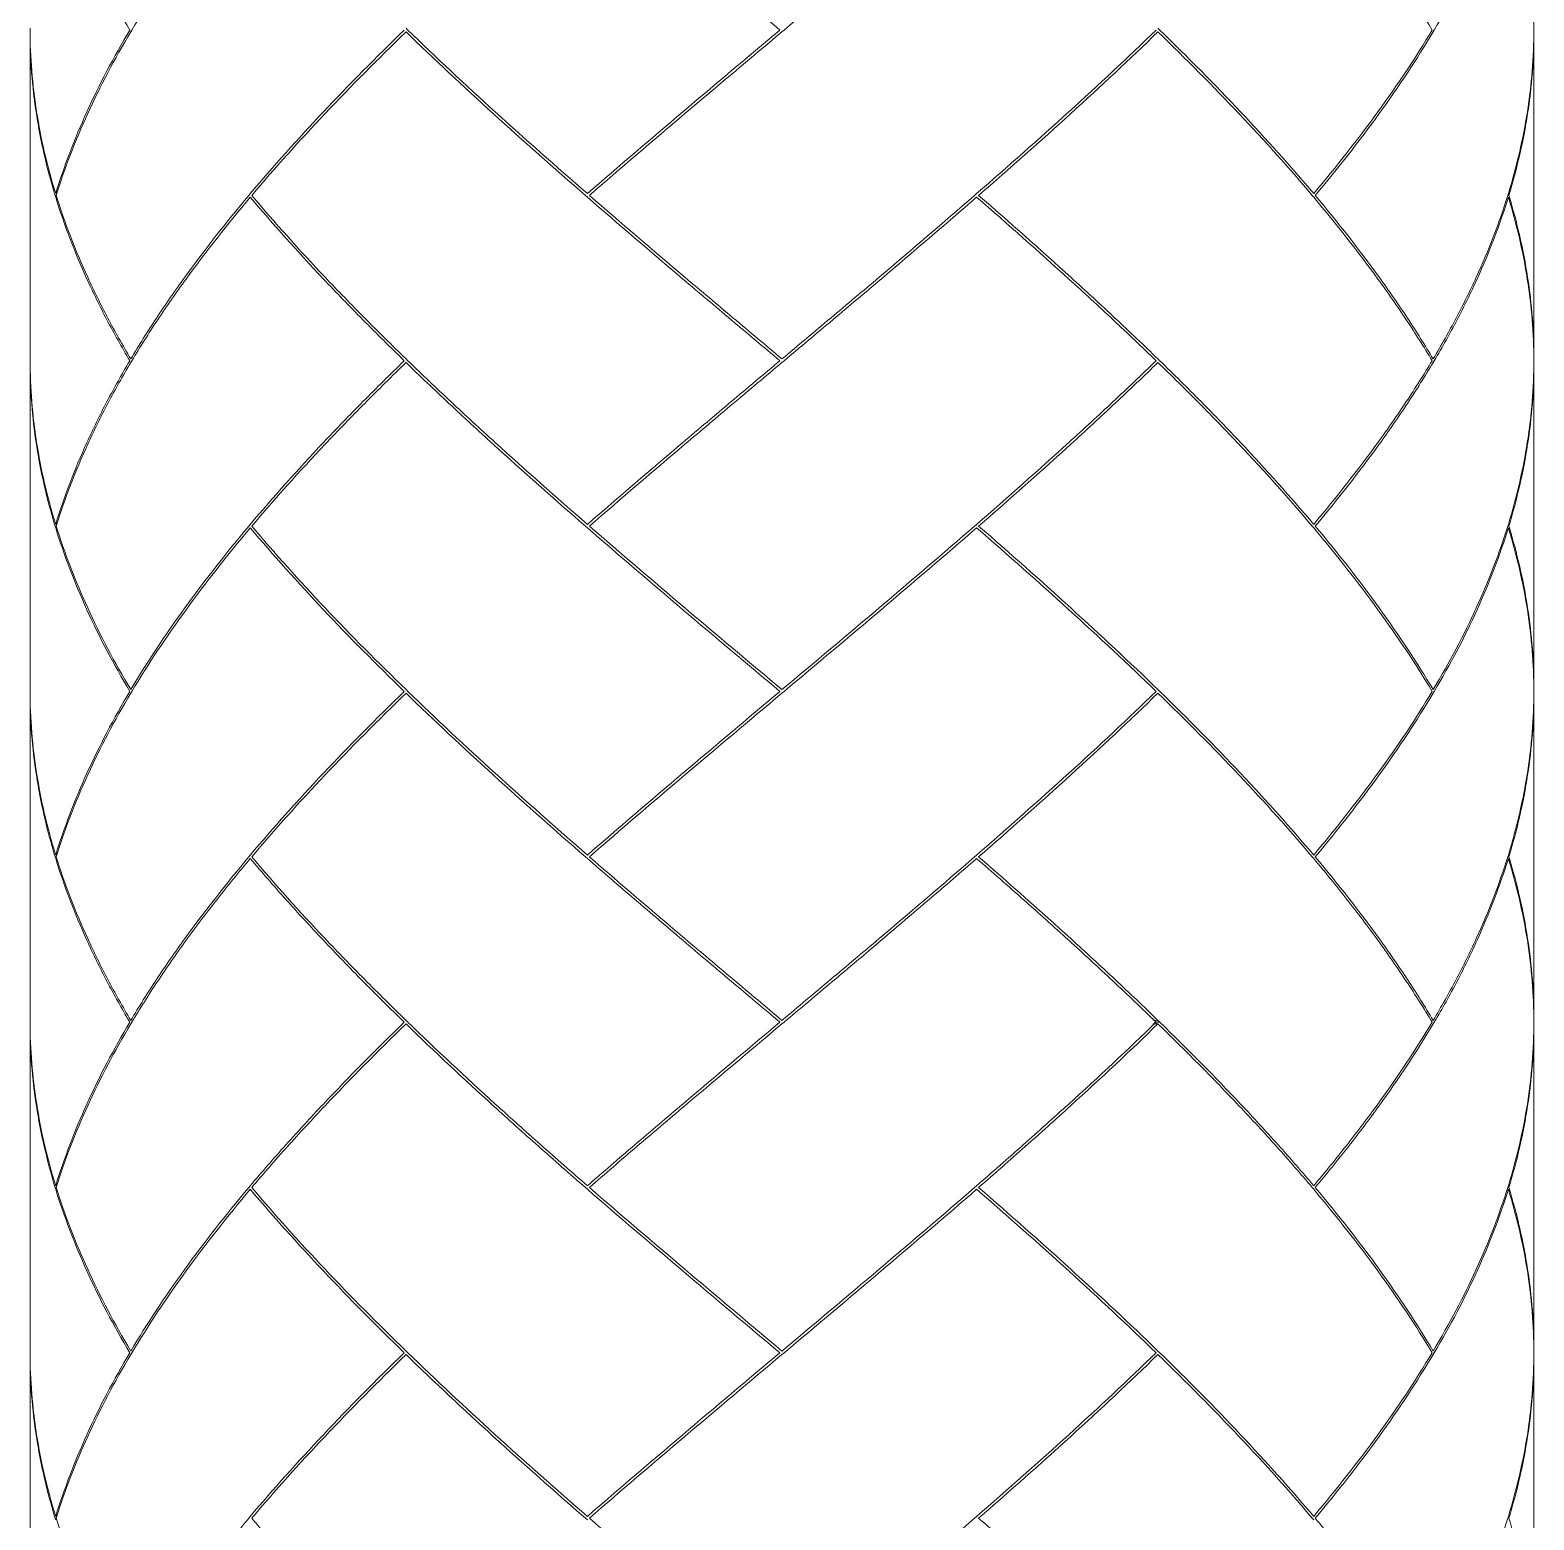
# Model space of a CAD drawing. Header units: millimetres. Extents: x 183.2 to 201.2, y 114.2 to 180.7.
# Drawn here: x 183.24 to 201.24, y 131.16 to 148.99 of the extents above; entities that cross this region are included whole.
import ezdxf

# ---------------------------------------------------------------- set-up
doc = ezdxf.new("R2010")
doc.units = ezdxf.units.MM

msp = doc.modelspace()

# ---------------------------------------------------------------- linework, layer by layer
at = {"color": 7, "linetype": 'Continuous', "lineweight": 15}
for p, q in [((183.235, 148.992), (183.235, 149.013)), ((183.235, 148.971), (183.235, 145.05)), ((184.441, 148.971), (184.454, 148.992)), ((187.757, 148.992), (187.735, 149.013)), ((192.26, 148.992), (192.235, 148.971)), ((196.757, 148.992), (196.735, 149.013)), ((200.042, 148.992), (200.029, 148.971)), ((201.235, 149.013), (201.235, 148.992)), ((201.235, 145.05), (201.235, 148.971)), ((183.542, 146.992), (183.535, 147.013)), ((185.871, 147.034), (185.854, 147.013)), ((189.906, 146.992), (189.882, 147.013)), ((194.54, 147.013), (194.565, 147.034)), ((198.582, 147.013), (198.599, 146.992)), ((200.929, 147.034), (200.922, 147.013)), ((183.235, 145.055), (183.235, 145.034)), ((183.235, 145.013), (183.235, 141.092)), ((184.454, 145.034), (184.441, 145.013)), ((187.735, 145.055), (187.757, 145.034)), ((192.235, 145.013), (192.26, 145.034)), ((196.735, 145.055), (196.757, 145.034)), ((200.029, 145.013), (200.042, 145.034)), ((201.235, 145.034), (201.235, 145.055)), ((201.235, 141.092), (201.235, 145.013)), ((183.535, 143.054), (183.542, 143.033)), ((185.854, 143.054), (185.871, 143.075)), ((189.906, 143.033), (189.882, 143.054)), ((194.565, 143.075), (194.54, 143.054)), ((198.599, 143.033), (198.582, 143.054)), ((200.929, 143.075), (200.922, 143.054)), ((183.235, 141.097), (183.235, 141.076)), ((183.235, 141.055), (183.235, 137.133)), ((184.454, 141.076), (184.441, 141.055)), ((187.757, 141.076), (187.735, 141.097)), ((192.26, 141.076), (192.235, 141.055)), ((196.757, 141.076), (196.735, 141.097)), ((200.042, 141.076), (200.029, 141.055)), ((201.235, 141.097), (201.235, 141.076)), ((201.235, 137.133), (201.235, 141.055)), ((183.535, 139.096), (183.542, 139.075)), ((185.871, 139.117), (185.854, 139.096)), ((189.882, 139.096), (189.906, 139.075)), ((194.54, 139.096), (194.565, 139.117)), ((198.582, 139.096), (198.599, 139.075)), ((200.922, 139.096), (200.929, 139.117)), ((183.235, 137.117), (183.235, 137.138)), ((183.235, 137.096), (183.235, 133.175)), ((184.441, 137.096), (184.454, 137.117)), ((187.757, 137.117), (187.735, 137.138)), ((192.235, 137.096), (192.26, 137.117)), ((196.735, 137.138), (196.673, 137.139)), ((196.735, 137.096), (196.673, 137.096)), ((196.694, 137.117), (196.757, 137.117)), ((196.694, 137.117), (196.715, 137.096)), ((196.735, 137.138), (196.757, 137.117)), ((200.029, 137.096), (200.042, 137.117)), ((201.235, 137.117), (201.235, 137.138)), ((201.235, 133.175), (201.235, 137.096)), ((183.542, 135.117), (183.535, 135.138)), ((185.871, 135.159), (185.854, 135.138)), ((189.906, 135.117), (189.882, 135.138)), ((194.565, 135.159), (194.54, 135.138)), ((198.599, 135.117), (198.582, 135.138)), ((200.922, 135.138), (200.929, 135.159)), ((183.235, 133.18), (183.235, 133.159)), ((183.235, 133.138), (183.235, 129.216)), ((184.454, 133.159), (184.441, 133.138)), ((187.735, 133.18), (187.757, 133.159)), ((192.26, 133.159), (192.235, 133.138)), ((196.757, 133.159), (196.735, 133.18)), ((200.042, 133.159), (200.029, 133.138)), ((201.235, 133.18), (201.235, 133.159)), ((201.235, 129.216), (201.235, 133.138)), ((183.535, 131.18), (183.542, 131.159)), ((185.854, 131.18), (185.871, 131.201)), ((189.882, 131.18), (189.906, 131.159)), ((194.54, 131.18), (194.565, 131.201)), ((198.582, 131.18), (198.599, 131.159)), ((200.929, 131.201), (200.922, 131.18))]:
    msp.add_line(p, q, dxfattribs=at)
for points, knots in [([(183.542, 150.951), (183.642, 150.624), (183.768, 150.296), (184.064, 149.646), (184.235, 149.318), (184.429, 148.992)], [0, 0, 0, 0, 0.5, 0.5, 1, 1, 1, 1]), ([(185.871, 150.951), (185.597, 150.624), (185.339, 150.296), (184.866, 149.646), (184.649, 149.318), (184.454, 148.992)], [0, 0, 0, 0, 0.5, 0.5, 1, 1, 1, 1]), ([(189.906, 150.951), (190.281, 150.624), (190.664, 150.296), (191.433, 149.646), (191.822, 149.318), (192.21, 148.992)], [0, 0, 0, 0, 0.5, 0.5, 1, 1, 1, 1]), ([(194.565, 150.951), (194.189, 150.624), (193.807, 150.296), (193.038, 149.646), (192.649, 149.318), (192.26, 148.992)], [0, 0, 0, 0, 0.5, 0.5, 1, 1, 1, 1]), ([(198.599, 150.951), (198.874, 150.624), (199.131, 150.296), (199.605, 149.646), (199.822, 149.318), (200.017, 148.992)], [0, 0, 0, 0, 0.5, 0.5, 1, 1, 1, 1]), ([(200.929, 150.951), (200.828, 150.624), (200.703, 150.296), (200.407, 149.646), (200.235, 149.318), (200.042, 148.992)], [0, 0, 0, 0, 0.5, 0.5, 1, 1, 1, 1]), ([(200.929, 150.951), (201.029, 150.624), (201.105, 150.296), (201.208, 149.646), (201.234, 149.318), (201.235, 148.992)], [0, 0, 0, 0, 0.5, 0.5, 1, 1, 1, 1]), ([(183.235, 148.992), (183.236, 148.665), (183.263, 148.34), (183.365, 147.686), (183.441, 147.36), (183.542, 147.034)], [0, 0, 0, 0, 0.5, 0.5, 1, 1, 1, 1]), ([(183.235, 148.971), (183.235, 148.644), (183.26, 148.319), (183.361, 147.665), (183.436, 147.339), (183.535, 147.013)], [0, 0, 0, 0, 0.5, 0.5, 1, 1, 1, 1]), ([(184.429, 148.992), (184.235, 148.665), (184.064, 148.34), (183.767, 147.686), (183.642, 147.36), (183.542, 147.034)], [0, 0, 0, 0, 0.5, 0.5, 1, 1, 1, 1]), ([(184.441, 148.971), (184.247, 148.644), (184.074, 148.319), (183.776, 147.665), (183.65, 147.339), (183.548, 147.013)], [0, 0, 0, 0, 0.5, 0.5, 1, 1, 1, 1]), ([(187.714, 148.992), (187.377, 148.665), (187.055, 148.34), (186.438, 147.686), (186.146, 147.36), (185.871, 147.034)], [0, 0, 0, 0, 0.5, 0.5, 1, 1, 1, 1]), ([(187.735, 148.971), (187.399, 148.644), (187.075, 148.319), (186.458, 147.665), (186.164, 147.339), (185.889, 147.013)], [0, 0, 0, 0, 0.5, 0.5, 1, 1, 1, 1]), ([(187.735, 148.971), (188.072, 148.644), (188.42, 148.319), (189.138, 147.665), (189.507, 147.339), (189.882, 147.013)], [0, 0, 0, 0, 0.5, 0.5, 1, 1, 1, 1]), ([(187.757, 148.992), (188.094, 148.665), (188.443, 148.34), (189.162, 147.686), (189.531, 147.36), (189.906, 147.034)], [0, 0, 0, 0, 0.5, 0.5, 1, 1, 1, 1]), ([(192.21, 148.992), (191.821, 148.665), (191.434, 148.34), (190.663, 147.686), (190.281, 147.36), (189.906, 147.034)], [0, 0, 0, 0, 0.5, 0.5, 1, 1, 1, 1]), ([(192.235, 148.971), (191.846, 148.644), (191.459, 148.319), (190.687, 147.665), (190.305, 147.339), (189.93, 147.013)], [0, 0, 0, 0, 0.5, 0.5, 1, 1, 1, 1]), ([(196.714, 148.992), (196.376, 148.665), (196.027, 148.34), (195.309, 147.686), (194.94, 147.36), (194.565, 147.034)], [0, 0, 0, 0, 0.5, 0.5, 1, 1, 1, 1]), ([(196.735, 148.971), (196.399, 148.644), (196.05, 148.319), (195.332, 147.665), (194.964, 147.339), (194.589, 147.013)], [0, 0, 0, 0, 0.5, 0.5, 1, 1, 1, 1]), ([(196.735, 148.971), (197.072, 148.644), (197.395, 148.319), (198.013, 147.665), (198.306, 147.339), (198.582, 147.013)], [0, 0, 0, 0, 0.5, 0.5, 1, 1, 1, 1]), ([(196.757, 148.992), (197.093, 148.665), (197.416, 148.34), (198.032, 147.686), (198.325, 147.36), (198.599, 147.034)], [0, 0, 0, 0, 0.5, 0.5, 1, 1, 1, 1]), ([(200.017, 148.992), (199.822, 148.665), (199.605, 148.34), (199.131, 147.686), (198.874, 147.36), (198.599, 147.034)], [0, 0, 0, 0, 0.5, 0.5, 1, 1, 1, 1]), ([(200.029, 148.971), (199.835, 148.644), (199.619, 148.319), (199.147, 147.665), (198.891, 147.339), (198.617, 147.013)], [0, 0, 0, 0, 0.5, 0.5, 1, 1, 1, 1]), ([(201.235, 148.992), (201.234, 148.665), (201.208, 148.34), (201.105, 147.686), (201.029, 147.36), (200.929, 147.034)], [0, 0, 0, 0, 0.5, 0.5, 1, 1, 1, 1]), ([(201.235, 148.971), (201.235, 148.644), (201.21, 148.319), (201.11, 147.665), (201.034, 147.339), (200.935, 147.013)], [0, 0, 0, 0, 0.5, 0.5, 1, 1, 1, 1]), ([(183.542, 146.992), (183.642, 146.666), (183.767, 146.338), (183.99, 145.849), (184.07, 145.687), (184.241, 145.361), (184.332, 145.197), (184.429, 145.034)], [0, 0, 0, 0, 0.5, 0.5, 0.75, 0.75, 1, 1, 1, 1]), ([(183.548, 147.013), (183.65, 146.687), (183.776, 146.359), (184, 145.87), (184.08, 145.708), (184.252, 145.382), (184.344, 145.218), (184.441, 145.055)], [0, 0, 0, 0, 0.5, 0.5, 0.75, 0.75, 1, 1, 1, 1]), ([(185.854, 147.013), (185.58, 146.687), (185.323, 146.359), (184.969, 145.87), (184.856, 145.708), (184.641, 145.382), (184.538, 145.218), (184.441, 145.055)], [0, 0, 0, 0, 0.5, 0.5, 0.75, 0.75, 1, 1, 1, 1]), ([(185.871, 146.992), (185.597, 146.666), (185.339, 146.338), (184.984, 145.849), (184.871, 145.687), (184.654, 145.361), (184.551, 145.197), (184.454, 145.034)], [0, 0, 0, 0, 0.5, 0.5, 0.75, 0.75, 1, 1, 1, 1]), ([(185.871, 146.992), (186.146, 146.666), (186.439, 146.338), (186.901, 145.849), (187.058, 145.687), (187.381, 145.361), (187.546, 145.197), (187.714, 145.034)], [0, 0, 0, 0, 0.5, 0.5, 0.75, 0.75, 1, 1, 1, 1]), ([(185.889, 147.013), (186.164, 146.687), (186.458, 146.359), (186.921, 145.87), (187.079, 145.708), (187.402, 145.382), (187.567, 145.218), (187.735, 145.055)], [0, 0, 0, 0, 0.5, 0.5, 0.75, 0.75, 1, 1, 1, 1]), ([(189.906, 146.992), (190.281, 146.666), (190.663, 146.338), (191.241, 145.849), (191.434, 145.687), (191.821, 145.361), (192.016, 145.197), (192.21, 145.034)], [0, 0, 0, 0, 0.5, 0.5, 0.75, 0.75, 1, 1, 1, 1]), ([(189.93, 147.013), (190.305, 146.687), (190.688, 146.359), (191.266, 145.87), (191.459, 145.708), (191.846, 145.382), (192.041, 145.218), (192.235, 145.055)], [0, 0, 0, 0, 0.5, 0.5, 0.75, 0.75, 1, 1, 1, 1]), ([(194.54, 147.013), (194.165, 146.687), (193.783, 146.359), (193.205, 145.87), (193.012, 145.708), (192.624, 145.382), (192.43, 145.218), (192.235, 145.055)], [0, 0, 0, 0, 0.5, 0.5, 0.75, 0.75, 1, 1, 1, 1]), ([(194.565, 146.992), (194.19, 146.666), (193.807, 146.338), (193.23, 145.849), (193.036, 145.687), (192.649, 145.361), (192.455, 145.197), (192.26, 145.034)], [0, 0, 0, 0, 0.5, 0.5, 0.75, 0.75, 1, 1, 1, 1]), ([(194.565, 146.992), (194.94, 146.666), (195.309, 146.338), (195.848, 145.849), (196.025, 145.687), (196.373, 145.361), (196.545, 145.197), (196.714, 145.034)], [0, 0, 0, 0, 0.5, 0.5, 0.75, 0.75, 1, 1, 1, 1]), ([(194.589, 147.013), (194.963, 146.687), (195.333, 146.359), (195.871, 145.87), (196.047, 145.708), (196.395, 145.382), (196.567, 145.218), (196.735, 145.055)], [0, 0, 0, 0, 0.5, 0.5, 0.75, 0.75, 1, 1, 1, 1]), ([(198.599, 146.992), (198.874, 146.666), (199.131, 146.338), (199.486, 145.849), (199.6, 145.687), (199.816, 145.361), (199.919, 145.197), (200.017, 145.034)], [0, 0, 0, 0, 0.5, 0.5, 0.75, 0.75, 1, 1, 1, 1]), ([(198.617, 147.013), (198.891, 146.687), (199.147, 146.359), (199.501, 145.87), (199.614, 145.708), (199.83, 145.382), (199.932, 145.218), (200.029, 145.055)], [0, 0, 0, 0, 0.5, 0.5, 0.75, 0.75, 1, 1, 1, 1]), ([(200.922, 147.013), (200.821, 146.687), (200.694, 146.359), (200.471, 145.87), (200.39, 145.708), (200.218, 145.382), (200.127, 145.218), (200.029, 145.055)], [0, 0, 0, 0, 0.5, 0.5, 0.75, 0.75, 1, 1, 1, 1]), ([(200.929, 146.992), (200.828, 146.666), (200.703, 146.338), (200.481, 145.849), (200.401, 145.687), (200.23, 145.361), (200.139, 145.197), (200.042, 145.034)], [0, 0, 0, 0, 0.5, 0.5, 0.75, 0.75, 1, 1, 1, 1]), ([(200.929, 146.992), (201.029, 146.666), (201.105, 146.338), (201.182, 145.849), (201.202, 145.687), (201.228, 145.361), (201.235, 145.197), (201.235, 145.034)], [0, 0, 0, 0, 0.5, 0.5, 0.75, 0.75, 1, 1, 1, 1]), ([(200.935, 147.013), (201.034, 146.687), (201.11, 146.359), (201.185, 145.87), (201.204, 145.708), (201.229, 145.382), (201.235, 145.218), (201.235, 145.055)], [0, 0, 0, 0, 0.5, 0.5, 0.75, 0.75, 1, 1, 1, 1]), ([(183.235, 145.034), (183.236, 144.87), (183.243, 144.707), (183.269, 144.381), (183.288, 144.218), (183.365, 143.729), (183.441, 143.401), (183.542, 143.075)], [0, 0, 0, 0, 0.25, 0.25, 0.5, 0.5, 1, 1, 1, 1]), ([(183.235, 145.013), (183.235, 144.849), (183.242, 144.686), (183.267, 144.36), (183.286, 144.197), (183.361, 143.708), (183.436, 143.38), (183.535, 143.054)], [0, 0, 0, 0, 0.25, 0.25, 0.5, 0.5, 1, 1, 1, 1]), ([(184.429, 145.034), (184.332, 144.87), (184.241, 144.707), (184.07, 144.381), (183.99, 144.218), (183.767, 143.729), (183.642, 143.401), (183.542, 143.075)], [0, 0, 0, 0, 0.25, 0.25, 0.5, 0.5, 1, 1, 1, 1]), ([(184.441, 145.013), (184.344, 144.849), (184.252, 144.686), (184.08, 144.36), (184, 144.197), (183.776, 143.708), (183.65, 143.38), (183.548, 143.054)], [0, 0, 0, 0, 0.25, 0.25, 0.5, 0.5, 1, 1, 1, 1]), ([(187.714, 145.034), (187.546, 144.87), (187.381, 144.707), (187.058, 144.381), (186.901, 144.218), (186.439, 143.729), (186.146, 143.401), (185.871, 143.075)], [0, 0, 0, 0, 0.25, 0.25, 0.5, 0.5, 1, 1, 1, 1]), ([(187.735, 145.013), (187.567, 144.849), (187.402, 144.686), (187.079, 144.36), (186.921, 144.197), (186.458, 143.708), (186.164, 143.38), (185.889, 143.054)], [0, 0, 0, 0, 0.25, 0.25, 0.5, 0.5, 1, 1, 1, 1]), ([(187.735, 145.013), (187.904, 144.849), (188.075, 144.686), (188.423, 144.36), (188.6, 144.197), (189.138, 143.708), (189.507, 143.38), (189.882, 143.054)], [0, 0, 0, 0, 0.25, 0.25, 0.5, 0.5, 1, 1, 1, 1]), ([(187.757, 145.034), (187.926, 144.87), (188.097, 144.707), (188.446, 144.381), (188.623, 144.218), (189.161, 143.729), (189.531, 143.401), (189.906, 143.075)], [0, 0, 0, 0, 0.25, 0.25, 0.5, 0.5, 1, 1, 1, 1]), ([(192.21, 145.034), (192.016, 144.87), (191.821, 144.707), (191.434, 144.381), (191.241, 144.218), (190.663, 143.729), (190.281, 143.401), (189.906, 143.075)], [0, 0, 0, 0, 0.25, 0.25, 0.5, 0.5, 1, 1, 1, 1]), ([(192.235, 145.013), (192.041, 144.849), (191.846, 144.686), (191.459, 144.36), (191.266, 144.197), (190.688, 143.708), (190.305, 143.38), (189.93, 143.054)], [0, 0, 0, 0, 0.25, 0.25, 0.5, 0.5, 1, 1, 1, 1]), ([(196.714, 145.034), (196.545, 144.87), (196.373, 144.707), (196.025, 144.381), (195.848, 144.218), (195.309, 143.729), (194.94, 143.401), (194.565, 143.075)], [0, 0, 0, 0, 0.25, 0.25, 0.5, 0.5, 1, 1, 1, 1]), ([(196.735, 145.013), (196.567, 144.849), (196.395, 144.686), (196.047, 144.36), (195.871, 144.197), (195.333, 143.708), (194.963, 143.38), (194.589, 143.054)], [0, 0, 0, 0, 0.25, 0.25, 0.5, 0.5, 1, 1, 1, 1]), ([(196.735, 145.013), (196.904, 144.849), (197.069, 144.686), (197.392, 144.36), (197.55, 144.197), (198.013, 143.708), (198.306, 143.38), (198.582, 143.054)], [0, 0, 0, 0, 0.25, 0.25, 0.5, 0.5, 1, 1, 1, 1]), ([(196.757, 145.034), (196.925, 144.87), (197.09, 144.707), (197.412, 144.381), (197.57, 144.218), (198.032, 143.729), (198.325, 143.401), (198.599, 143.075)], [0, 0, 0, 0, 0.25, 0.25, 0.5, 0.5, 1, 1, 1, 1]), ([(200.017, 145.034), (199.919, 144.87), (199.816, 144.707), (199.6, 144.381), (199.486, 144.218), (199.131, 143.729), (198.874, 143.401), (198.599, 143.075)], [0, 0, 0, 0, 0.25, 0.25, 0.5, 0.5, 1, 1, 1, 1]), ([(200.029, 145.013), (199.932, 144.849), (199.83, 144.686), (199.614, 144.36), (199.501, 144.197), (199.147, 143.708), (198.891, 143.38), (198.617, 143.054)], [0, 0, 0, 0, 0.25, 0.25, 0.5, 0.5, 1, 1, 1, 1]), ([(201.235, 145.034), (201.235, 144.87), (201.228, 144.707), (201.202, 144.381), (201.182, 144.218), (201.105, 143.729), (201.029, 143.401), (200.929, 143.075)], [0, 0, 0, 0, 0.25, 0.25, 0.5, 0.5, 1, 1, 1, 1]), ([(201.235, 145.013), (201.235, 144.849), (201.229, 144.686), (201.204, 144.36), (201.185, 144.197), (201.11, 143.708), (201.034, 143.38), (200.935, 143.054)], [0, 0, 0, 0, 0.25, 0.25, 0.5, 0.5, 1, 1, 1, 1]), ([(183.542, 143.033), (183.642, 142.708), (183.767, 142.381), (184.064, 141.727), (184.235, 141.402), (184.429, 141.076)], [0, 0, 0, 0, 0.5, 0.5, 1, 1, 1, 1]), ([(183.548, 143.054), (183.65, 142.729), (183.776, 142.402), (184.074, 141.748), (184.247, 141.423), (184.441, 141.097)], [0, 0, 0, 0, 0.5, 0.5, 1, 1, 1, 1]), ([(185.854, 143.054), (185.58, 142.729), (185.324, 142.402), (184.851, 141.748), (184.635, 141.423), (184.441, 141.097)], [0, 0, 0, 0, 0.5, 0.5, 1, 1, 1, 1]), ([(185.871, 143.033), (185.597, 142.708), (185.34, 142.381), (184.865, 141.727), (184.649, 141.402), (184.454, 141.076)], [0, 0, 0, 0, 0.5, 0.5, 1, 1, 1, 1]), ([(185.871, 143.033), (186.146, 142.708), (186.438, 142.381), (187.055, 141.727), (187.377, 141.402), (187.714, 141.076)], [0, 0, 0, 0, 0.5, 0.5, 1, 1, 1, 1]), ([(185.889, 143.054), (186.164, 142.729), (186.458, 142.402), (187.075, 141.748), (187.399, 141.423), (187.735, 141.097)], [0, 0, 0, 0, 0.5, 0.5, 1, 1, 1, 1]), ([(189.906, 143.033), (190.281, 142.708), (190.663, 142.381), (191.434, 141.727), (191.821, 141.402), (192.21, 141.076)], [0, 0, 0, 0, 0.5, 0.5, 1, 1, 1, 1]), ([(189.93, 143.054), (190.305, 142.729), (190.687, 142.402), (191.459, 141.748), (191.846, 141.423), (192.235, 141.097)], [0, 0, 0, 0, 0.5, 0.5, 1, 1, 1, 1]), ([(194.54, 143.054), (194.165, 142.729), (193.783, 142.402), (193.012, 141.748), (192.624, 141.423), (192.235, 141.097)], [0, 0, 0, 0, 0.5, 0.5, 1, 1, 1, 1]), ([(194.565, 143.033), (194.19, 142.708), (193.808, 142.381), (193.037, 141.727), (192.649, 141.402), (192.26, 141.076)], [0, 0, 0, 0, 0.5, 0.5, 1, 1, 1, 1]), ([(194.565, 143.033), (194.94, 142.708), (195.309, 142.381), (196.027, 141.727), (196.376, 141.402), (196.714, 141.076)], [0, 0, 0, 0, 0.5, 0.5, 1, 1, 1, 1]), ([(194.589, 143.054), (194.964, 142.729), (195.332, 142.402), (196.05, 141.748), (196.399, 141.423), (196.735, 141.097)], [0, 0, 0, 0, 0.5, 0.5, 1, 1, 1, 1]), ([(198.599, 143.033), (198.874, 142.708), (199.131, 142.381), (199.605, 141.727), (199.822, 141.402), (200.017, 141.076)], [0, 0, 0, 0, 0.5, 0.5, 1, 1, 1, 1]), ([(198.617, 143.054), (198.891, 142.729), (199.147, 142.402), (199.619, 141.748), (199.835, 141.423), (200.029, 141.097)], [0, 0, 0, 0, 0.5, 0.5, 1, 1, 1, 1]), ([(200.922, 143.054), (200.821, 142.729), (200.695, 142.402), (200.396, 141.748), (200.224, 141.423), (200.029, 141.097)], [0, 0, 0, 0, 0.5, 0.5, 1, 1, 1, 1]), ([(200.929, 143.033), (200.828, 142.708), (200.703, 142.381), (200.407, 141.727), (200.235, 141.402), (200.042, 141.076)], [0, 0, 0, 0, 0.5, 0.5, 1, 1, 1, 1]), ([(200.929, 143.033), (201.029, 142.708), (201.105, 142.381), (201.208, 141.727), (201.234, 141.402), (201.235, 141.076)], [0, 0, 0, 0, 0.5, 0.5, 1, 1, 1, 1]), ([(200.935, 143.054), (201.034, 142.729), (201.11, 142.402), (201.21, 141.748), (201.235, 141.423), (201.235, 141.097)], [0, 0, 0, 0, 0.5, 0.5, 1, 1, 1, 1]), ([(183.235, 141.076), (183.236, 140.749), (183.263, 140.422), (183.365, 139.771), (183.441, 139.443), (183.542, 139.117)], [0, 0, 0, 0, 0.5, 0.5, 1, 1, 1, 1]), ([(183.235, 141.055), (183.235, 140.728), (183.26, 140.401), (183.361, 139.75), (183.436, 139.422), (183.535, 139.096)], [0, 0, 0, 0, 0.5, 0.5, 1, 1, 1, 1]), ([(184.429, 141.076), (184.235, 140.749), (184.064, 140.422), (183.768, 139.771), (183.642, 139.443), (183.542, 139.117)], [0, 0, 0, 0, 0.5, 0.5, 1, 1, 1, 1]), ([(184.441, 141.055), (184.247, 140.728), (184.074, 140.401), (183.776, 139.75), (183.65, 139.422), (183.548, 139.096)], [0, 0, 0, 0, 0.5, 0.5, 1, 1, 1, 1]), ([(187.714, 141.076), (187.378, 140.749), (187.054, 140.422), (186.439, 139.771), (186.146, 139.443), (185.871, 139.117)], [0, 0, 0, 0, 0.5, 0.5, 1, 1, 1, 1]), ([(187.735, 141.055), (187.399, 140.728), (187.075, 140.401), (186.458, 139.75), (186.164, 139.422), (185.889, 139.096)], [0, 0, 0, 0, 0.5, 0.5, 1, 1, 1, 1]), ([(187.735, 141.055), (188.072, 140.728), (188.421, 140.401), (189.138, 139.75), (189.507, 139.422), (189.882, 139.096)], [0, 0, 0, 0, 0.5, 0.5, 1, 1, 1, 1]), ([(187.757, 141.076), (188.094, 140.749), (188.444, 140.422), (189.161, 139.771), (189.531, 139.443), (189.906, 139.117)], [0, 0, 0, 0, 0.5, 0.5, 1, 1, 1, 1]), ([(192.21, 141.076), (191.822, 140.749), (191.433, 140.422), (190.664, 139.771), (190.281, 139.443), (189.906, 139.117)], [0, 0, 0, 0, 0.5, 0.5, 1, 1, 1, 1]), ([(192.235, 141.055), (191.847, 140.728), (191.458, 140.401), (190.688, 139.75), (190.306, 139.422), (189.93, 139.096)], [0, 0, 0, 0, 0.5, 0.5, 1, 1, 1, 1]), ([(196.714, 141.076), (196.376, 140.749), (196.027, 140.422), (195.309, 139.771), (194.94, 139.443), (194.565, 139.117)], [0, 0, 0, 0, 0.5, 0.5, 1, 1, 1, 1]), ([(196.735, 141.055), (196.399, 140.728), (196.049, 140.401), (195.333, 139.75), (194.964, 139.422), (194.589, 139.096)], [0, 0, 0, 0, 0.5, 0.5, 1, 1, 1, 1]), ([(196.735, 141.055), (197.072, 140.728), (197.396, 140.401), (198.012, 139.75), (198.306, 139.422), (198.582, 139.096)], [0, 0, 0, 0, 0.5, 0.5, 1, 1, 1, 1]), ([(196.757, 141.076), (197.093, 140.749), (197.416, 140.422), (198.031, 139.771), (198.324, 139.443), (198.599, 139.117)], [0, 0, 0, 0, 0.5, 0.5, 1, 1, 1, 1]), ([(200.017, 141.076), (199.822, 140.749), (199.605, 140.422), (199.131, 139.771), (198.874, 139.443), (198.599, 139.117)], [0, 0, 0, 0, 0.5, 0.5, 1, 1, 1, 1]), ([(200.029, 141.055), (199.835, 140.728), (199.619, 140.401), (199.147, 139.75), (198.891, 139.422), (198.617, 139.096)], [0, 0, 0, 0, 0.5, 0.5, 1, 1, 1, 1]), ([(201.235, 141.076), (201.234, 140.749), (201.208, 140.422), (201.105, 139.771), (201.029, 139.443), (200.929, 139.117)], [0, 0, 0, 0, 0.5, 0.5, 1, 1, 1, 1]), ([(201.235, 141.055), (201.235, 140.728), (201.21, 140.401), (201.11, 139.75), (201.035, 139.422), (200.935, 139.096)], [0, 0, 0, 0, 0.5, 0.5, 1, 1, 1, 1]), ([(183.542, 139.075), (183.592, 138.912), (183.648, 138.749), (183.773, 138.423), (183.841, 138.26), (183.99, 137.933), (184.07, 137.769), (184.241, 137.443), (184.332, 137.28), (184.429, 137.117)], [0, 0, 0, 0, 0.25, 0.25, 0.5, 0.5, 0.75, 0.75, 1, 1, 1, 1]), ([(183.548, 139.096), (183.65, 138.769), (183.776, 138.444), (184, 137.954), (184.08, 137.79), (184.252, 137.464), (184.344, 137.301), (184.441, 137.138)], [0, 0, 0, 0, 0.5, 0.5, 0.75, 0.75, 1, 1, 1, 1]), ([(185.854, 139.096), (185.58, 138.769), (185.324, 138.444), (184.969, 137.954), (184.856, 137.79), (184.641, 137.464), (184.538, 137.301), (184.441, 137.138)], [0, 0, 0, 0, 0.5, 0.5, 0.75, 0.75, 1, 1, 1, 1]), ([(185.871, 139.075), (185.734, 138.912), (185.601, 138.749), (185.345, 138.423), (185.221, 138.26), (184.984, 137.933), (184.871, 137.769), (184.654, 137.443), (184.551, 137.28), (184.454, 137.117)], [0, 0, 0, 0, 0.25, 0.25, 0.5, 0.5, 0.75, 0.75, 1, 1, 1, 1]), ([(185.871, 139.075), (186.009, 138.912), (186.15, 138.749), (186.442, 138.423), (186.592, 138.26), (186.901, 137.933), (187.059, 137.769), (187.381, 137.443), (187.546, 137.28), (187.714, 137.117)], [0, 0, 0, 0, 0.25, 0.25, 0.5, 0.5, 0.75, 0.75, 1, 1, 1, 1]), ([(185.889, 139.096), (186.165, 138.769), (186.457, 138.444), (186.921, 137.954), (187.079, 137.79), (187.402, 137.464), (187.567, 137.301), (187.735, 137.138)], [0, 0, 0, 0, 0.5, 0.5, 0.75, 0.75, 1, 1, 1, 1]), ([(189.906, 139.075), (190.094, 138.912), (190.283, 138.749), (190.663, 138.423), (190.855, 138.26), (191.241, 137.933), (191.434, 137.769), (191.822, 137.443), (192.016, 137.28), (192.21, 137.117)], [0, 0, 0, 0, 0.25, 0.25, 0.5, 0.5, 0.75, 0.75, 1, 1, 1, 1]), ([(189.93, 139.096), (190.306, 138.769), (190.687, 138.444), (191.266, 137.954), (191.459, 137.79), (191.847, 137.464), (192.041, 137.301), (192.235, 137.138)], [0, 0, 0, 0, 0.5, 0.5, 0.75, 0.75, 1, 1, 1, 1]), ([(194.54, 139.096), (194.165, 138.769), (193.783, 138.444), (193.205, 137.954), (193.011, 137.79), (192.623, 137.464), (192.429, 137.301), (192.235, 137.138)], [0, 0, 0, 0, 0.5, 0.5, 0.75, 0.75, 1, 1, 1, 1]), ([(194.565, 139.075), (194.377, 138.912), (194.188, 138.749), (193.807, 138.423), (193.615, 138.26), (193.23, 137.933), (193.036, 137.769), (192.648, 137.443), (192.455, 137.28), (192.26, 137.117)], [0, 0, 0, 0, 0.25, 0.25, 0.5, 0.5, 0.75, 0.75, 1, 1, 1, 1]), ([(194.565, 139.075), (194.752, 138.912), (194.938, 138.749), (195.306, 138.423), (195.488, 138.26), (195.848, 137.933), (196.025, 137.769), (196.374, 137.443), (196.545, 137.28), (196.714, 137.117)], [0, 0, 0, 0, 0.25, 0.25, 0.5, 0.5, 0.75, 0.75, 1, 1, 1, 1]), ([(194.589, 139.096), (194.964, 138.769), (195.332, 138.444), (195.87, 137.954), (196.048, 137.79), (196.396, 137.464), (196.567, 137.301), (196.735, 137.138)], [0, 0, 0, 0, 0.5, 0.5, 0.75, 0.75, 1, 1, 1, 1]), ([(198.599, 139.075), (198.737, 138.912), (198.869, 138.749), (199.126, 138.423), (199.249, 138.26), (199.486, 137.933), (199.6, 137.769), (199.816, 137.443), (199.919, 137.28), (200.017, 137.117)], [0, 0, 0, 0, 0.25, 0.25, 0.5, 0.5, 0.75, 0.75, 1, 1, 1, 1]), ([(198.617, 139.096), (198.891, 138.769), (199.147, 138.444), (199.501, 137.954), (199.614, 137.79), (199.83, 137.464), (199.932, 137.301), (200.029, 137.138)], [0, 0, 0, 0, 0.5, 0.5, 0.75, 0.75, 1, 1, 1, 1]), ([(200.922, 139.096), (200.82, 138.769), (200.695, 138.444), (200.471, 137.954), (200.39, 137.79), (200.218, 137.464), (200.127, 137.301), (200.029, 137.138)], [0, 0, 0, 0, 0.5, 0.5, 0.75, 0.75, 1, 1, 1, 1]), ([(200.929, 139.075), (200.878, 138.912), (200.822, 138.749), (200.697, 138.423), (200.629, 138.26), (200.481, 137.933), (200.401, 137.769), (200.23, 137.443), (200.139, 137.28), (200.042, 137.117)], [0, 0, 0, 0, 0.25, 0.25, 0.5, 0.5, 0.75, 0.75, 1, 1, 1, 1]), ([(200.929, 139.075), (200.979, 138.912), (201.023, 138.749), (201.099, 138.423), (201.131, 138.26), (201.182, 137.933), (201.202, 137.769), (201.228, 137.443), (201.235, 137.28), (201.235, 137.117)], [0, 0, 0, 0, 0.25, 0.25, 0.5, 0.5, 0.75, 0.75, 1, 1, 1, 1]), ([(200.935, 139.096), (201.035, 138.769), (201.11, 138.444), (201.185, 137.954), (201.204, 137.79), (201.229, 137.464), (201.235, 137.301), (201.235, 137.138)], [0, 0, 0, 0, 0.5, 0.5, 0.75, 0.75, 1, 1, 1, 1]), ([(183.235, 137.117), (183.236, 136.791), (183.263, 136.463), (183.34, 135.974), (183.371, 135.812), (183.447, 135.486), (183.492, 135.322), (183.542, 135.159)], [0, 0, 0, 0, 0.5, 0.5, 0.75, 0.75, 1, 1, 1, 1]), ([(183.235, 137.096), (183.235, 136.77), (183.26, 136.442), (183.336, 135.953), (183.367, 135.791), (183.442, 135.465), (183.486, 135.301), (183.535, 135.138)], [0, 0, 0, 0, 0.5, 0.5, 0.75, 0.75, 1, 1, 1, 1]), ([(184.429, 137.117), (184.235, 136.791), (184.064, 136.463), (183.841, 135.974), (183.773, 135.812), (183.649, 135.486), (183.592, 135.322), (183.542, 135.159)], [0, 0, 0, 0, 0.5, 0.5, 0.75, 0.75, 1, 1, 1, 1]), ([(184.441, 137.096), (184.247, 136.77), (184.074, 136.442), (183.85, 135.953), (183.782, 135.791), (183.656, 135.465), (183.599, 135.301), (183.548, 135.138)], [0, 0, 0, 0, 0.5, 0.5, 0.75, 0.75, 1, 1, 1, 1]), ([(187.714, 137.117), (187.378, 136.791), (187.054, 136.463), (186.592, 135.974), (186.443, 135.812), (186.151, 135.486), (186.009, 135.322), (185.871, 135.159)], [0, 0, 0, 0, 0.5, 0.5, 0.75, 0.75, 1, 1, 1, 1]), ([(187.735, 137.096), (187.399, 136.77), (187.074, 136.442), (186.612, 135.953), (186.462, 135.791), (186.169, 135.465), (186.027, 135.301), (185.889, 135.138)], [0, 0, 0, 0, 0.5, 0.5, 0.75, 0.75, 1, 1, 1, 1]), ([(187.735, 137.096), (188.072, 136.77), (188.421, 136.442), (188.959, 135.953), (189.14, 135.791), (189.508, 135.465), (189.694, 135.301), (189.882, 135.138)], [0, 0, 0, 0, 0.5, 0.5, 0.75, 0.75, 1, 1, 1, 1]), ([(187.757, 137.117), (188.094, 136.791), (188.444, 136.463), (188.982, 135.974), (189.164, 135.812), (189.532, 135.486), (189.718, 135.322), (189.906, 135.159)], [0, 0, 0, 0, 0.5, 0.5, 0.75, 0.75, 1, 1, 1, 1]), ([(192.21, 137.117), (191.822, 136.791), (191.433, 136.463), (190.855, 135.974), (190.664, 135.812), (190.283, 135.486), (190.094, 135.322), (189.906, 135.159)], [0, 0, 0, 0, 0.5, 0.5, 0.75, 0.75, 1, 1, 1, 1]), ([(192.235, 137.096), (191.847, 136.77), (191.458, 136.442), (190.88, 135.953), (190.689, 135.791), (190.307, 135.465), (190.118, 135.301), (189.93, 135.138)], [0, 0, 0, 0, 0.5, 0.5, 0.75, 0.75, 1, 1, 1, 1]), ([(196.714, 137.117), (196.377, 136.791), (196.027, 136.463), (195.488, 135.974), (195.306, 135.812), (194.939, 135.486), (194.752, 135.322), (194.565, 135.159)], [0, 0, 0, 0, 0.5, 0.5, 0.75, 0.75, 1, 1, 1, 1]), ([(196.735, 137.096), (196.399, 136.77), (196.049, 136.442), (195.511, 135.953), (195.33, 135.791), (194.962, 135.465), (194.776, 135.301), (194.589, 135.138)], [0, 0, 0, 0, 0.5, 0.5, 0.75, 0.75, 1, 1, 1, 1]), ([(196.735, 137.096), (197.072, 136.77), (197.396, 136.442), (197.859, 135.953), (198.009, 135.791), (198.301, 135.465), (198.444, 135.301), (198.582, 135.138)], [0, 0, 0, 0, 0.5, 0.5, 0.75, 0.75, 1, 1, 1, 1]), ([(196.757, 137.117), (197.093, 136.791), (197.416, 136.463), (197.878, 135.974), (198.028, 135.812), (198.32, 135.486), (198.462, 135.322), (198.599, 135.159)], [0, 0, 0, 0, 0.5, 0.5, 0.75, 0.75, 1, 1, 1, 1]), ([(200.017, 137.117), (199.822, 136.791), (199.604, 136.463), (199.249, 135.974), (199.126, 135.812), (198.87, 135.486), (198.737, 135.322), (198.599, 135.159)], [0, 0, 0, 0, 0.5, 0.5, 0.75, 0.75, 1, 1, 1, 1]), ([(200.029, 137.096), (199.835, 136.77), (199.619, 136.442), (199.265, 135.953), (199.142, 135.791), (198.887, 135.465), (198.754, 135.301), (198.617, 135.138)], [0, 0, 0, 0, 0.5, 0.5, 0.75, 0.75, 1, 1, 1, 1]), ([(201.235, 137.117), (201.234, 136.791), (201.208, 136.463), (201.131, 135.974), (201.099, 135.812), (201.023, 135.486), (200.979, 135.322), (200.929, 135.159)], [0, 0, 0, 0, 0.5, 0.5, 0.75, 0.75, 1, 1, 1, 1]), ([(201.235, 137.096), (201.235, 136.77), (201.21, 136.442), (201.135, 135.953), (201.103, 135.791), (201.029, 135.465), (200.985, 135.301), (200.935, 135.138)], [0, 0, 0, 0, 0.5, 0.5, 0.75, 0.75, 1, 1, 1, 1]), ([(183.542, 135.117), (183.643, 134.79), (183.767, 134.465), (184.064, 133.812), (184.235, 133.484), (184.429, 133.159)], [0, 0, 0, 0, 0.5, 0.5, 1, 1, 1, 1]), ([(183.548, 135.138), (183.65, 134.811), (183.776, 134.486), (184.074, 133.833), (184.247, 133.505), (184.441, 133.18)], [0, 0, 0, 0, 0.5, 0.5, 1, 1, 1, 1]), ([(185.854, 135.138), (185.579, 134.811), (185.324, 134.486), (184.851, 133.833), (184.635, 133.505), (184.441, 133.18)], [0, 0, 0, 0, 0.5, 0.5, 1, 1, 1, 1]), ([(185.871, 135.117), (185.596, 134.79), (185.34, 134.465), (184.866, 133.812), (184.648, 133.484), (184.454, 133.159)], [0, 0, 0, 0, 0.5, 0.5, 1, 1, 1, 1]), ([(185.871, 135.117), (186.146, 134.79), (186.438, 134.465), (187.054, 133.812), (187.378, 133.484), (187.714, 133.159)], [0, 0, 0, 0, 0.5, 0.5, 1, 1, 1, 1]), ([(185.889, 135.138), (186.165, 134.811), (186.457, 134.486), (187.075, 133.833), (187.399, 133.505), (187.735, 133.18)], [0, 0, 0, 0, 0.5, 0.5, 1, 1, 1, 1]), ([(189.906, 135.117), (190.281, 134.79), (190.663, 134.465), (191.433, 133.812), (191.822, 133.484), (192.21, 133.159)], [0, 0, 0, 0, 0.5, 0.5, 1, 1, 1, 1]), ([(189.93, 135.138), (190.306, 134.811), (190.687, 134.486), (191.458, 133.833), (191.847, 133.505), (192.235, 133.18)], [0, 0, 0, 0, 0.5, 0.5, 1, 1, 1, 1]), ([(194.54, 135.138), (194.165, 134.811), (193.783, 134.486), (193.012, 133.833), (192.623, 133.505), (192.235, 133.18)], [0, 0, 0, 0, 0.5, 0.5, 1, 1, 1, 1]), ([(194.565, 135.117), (194.189, 134.79), (193.808, 134.465), (193.037, 133.812), (192.648, 133.484), (192.26, 133.159)], [0, 0, 0, 0, 0.5, 0.5, 1, 1, 1, 1]), ([(194.565, 135.117), (194.94, 134.79), (195.308, 134.465), (196.027, 133.812), (196.377, 133.484), (196.714, 133.159)], [0, 0, 0, 0, 0.5, 0.5, 1, 1, 1, 1]), ([(194.589, 135.138), (194.964, 134.811), (195.332, 134.486), (196.05, 133.833), (196.399, 133.505), (196.735, 133.18)], [0, 0, 0, 0, 0.5, 0.5, 1, 1, 1, 1]), ([(198.599, 135.117), (198.874, 134.79), (199.131, 134.465), (199.605, 133.812), (199.822, 133.484), (200.017, 133.159)], [0, 0, 0, 0, 0.5, 0.5, 1, 1, 1, 1]), ([(198.617, 135.138), (198.891, 134.811), (199.147, 134.486), (199.619, 133.833), (199.835, 133.505), (200.029, 133.18)], [0, 0, 0, 0, 0.5, 0.5, 1, 1, 1, 1]), ([(200.922, 135.138), (200.82, 134.811), (200.695, 134.486), (200.396, 133.833), (200.223, 133.505), (200.029, 133.18)], [0, 0, 0, 0, 0.5, 0.5, 1, 1, 1, 1]), ([(200.929, 135.117), (200.828, 134.79), (200.703, 134.465), (200.407, 133.812), (200.235, 133.484), (200.042, 133.159)], [0, 0, 0, 0, 0.5, 0.5, 1, 1, 1, 1]), ([(200.929, 135.117), (201.029, 134.79), (201.105, 134.465), (201.208, 133.812), (201.234, 133.484), (201.235, 133.159)], [0, 0, 0, 0, 0.5, 0.5, 1, 1, 1, 1]), ([(200.935, 135.138), (201.035, 134.811), (201.11, 134.486), (201.21, 133.833), (201.235, 133.505), (201.235, 133.18)], [0, 0, 0, 0, 0.5, 0.5, 1, 1, 1, 1]), ([(183.235, 133.159), (183.236, 132.834), (183.263, 132.506), (183.365, 131.852), (183.441, 131.528), (183.542, 131.201)], [0, 0, 0, 0, 0.5, 0.5, 1, 1, 1, 1]), ([(183.235, 133.138), (183.235, 132.813), (183.26, 132.485), (183.361, 131.831), (183.436, 131.507), (183.535, 131.18)], [0, 0, 0, 0, 0.5, 0.5, 1, 1, 1, 1]), ([(184.429, 133.159), (184.235, 132.834), (184.064, 132.506), (183.767, 131.852), (183.643, 131.528), (183.542, 131.201)], [0, 0, 0, 0, 0.5, 0.5, 1, 1, 1, 1]), ([(184.441, 133.138), (184.247, 132.813), (184.074, 132.485), (183.776, 131.831), (183.65, 131.507), (183.548, 131.18)], [0, 0, 0, 0, 0.5, 0.5, 1, 1, 1, 1]), ([(187.714, 133.159), (187.378, 132.834), (187.054, 132.506), (186.438, 131.852), (186.146, 131.528), (185.871, 131.201)], [0, 0, 0, 0, 0.5, 0.5, 1, 1, 1, 1]), ([(187.735, 133.138), (187.399, 132.813), (187.075, 132.485), (186.457, 131.831), (186.165, 131.507), (185.889, 131.18)], [0, 0, 0, 0, 0.5, 0.5, 1, 1, 1, 1]), ([(187.735, 133.138), (188.071, 132.813), (188.421, 132.485), (189.139, 131.831), (189.506, 131.507), (189.882, 131.18)], [0, 0, 0, 0, 0.5, 0.5, 1, 1, 1, 1]), ([(187.757, 133.159), (188.093, 132.834), (188.444, 132.506), (189.162, 131.852), (189.53, 131.528), (189.906, 131.201)], [0, 0, 0, 0, 0.5, 0.5, 1, 1, 1, 1]), ([(192.21, 133.159), (191.822, 132.834), (191.433, 132.506), (190.663, 131.852), (190.281, 131.528), (189.906, 131.201)], [0, 0, 0, 0, 0.5, 0.5, 1, 1, 1, 1]), ([(192.235, 133.138), (191.847, 132.813), (191.458, 132.485), (190.687, 131.831), (190.306, 131.507), (189.93, 131.18)], [0, 0, 0, 0, 0.5, 0.5, 1, 1, 1, 1]), ([(196.714, 133.159), (196.377, 132.834), (196.027, 132.506), (195.308, 131.852), (194.94, 131.528), (194.565, 131.201)], [0, 0, 0, 0, 0.5, 0.5, 1, 1, 1, 1]), ([(196.735, 133.138), (196.399, 132.813), (196.05, 132.485), (195.332, 131.831), (194.964, 131.507), (194.589, 131.18)], [0, 0, 0, 0, 0.5, 0.5, 1, 1, 1, 1]), ([(196.735, 133.138), (197.071, 132.813), (197.396, 132.485), (198.013, 131.831), (198.306, 131.507), (198.582, 131.18)], [0, 0, 0, 0, 0.5, 0.5, 1, 1, 1, 1]), ([(196.757, 133.159), (197.092, 132.834), (197.416, 132.506), (198.032, 131.852), (198.324, 131.528), (198.599, 131.201)], [0, 0, 0, 0, 0.5, 0.5, 1, 1, 1, 1]), ([(200.017, 133.159), (199.822, 132.834), (199.605, 132.506), (199.131, 131.852), (198.874, 131.528), (198.599, 131.201)], [0, 0, 0, 0, 0.5, 0.5, 1, 1, 1, 1]), ([(200.029, 133.138), (199.835, 132.813), (199.619, 132.485), (199.147, 131.831), (198.891, 131.507), (198.617, 131.18)], [0, 0, 0, 0, 0.5, 0.5, 1, 1, 1, 1]), ([(201.235, 133.159), (201.234, 132.834), (201.208, 132.506), (201.105, 131.852), (201.029, 131.528), (200.929, 131.201)], [0, 0, 0, 0, 0.5, 0.5, 1, 1, 1, 1]), ([(201.235, 133.138), (201.235, 132.813), (201.21, 132.485), (201.11, 131.831), (201.035, 131.507), (200.935, 131.18)], [0, 0, 0, 0, 0.5, 0.5, 1, 1, 1, 1]), ([(183.548, 131.18), (183.599, 131.016), (183.656, 130.853), (183.782, 130.526), (183.85, 130.364), (184.074, 129.875), (184.247, 129.547), (184.441, 129.221)], [0, 0, 0, 0, 0.25, 0.25, 0.5, 0.5, 1, 1, 1, 1]), ([(185.854, 131.18), (185.717, 131.016), (185.584, 130.853), (185.328, 130.526), (185.206, 130.364), (184.852, 129.875), (184.635, 129.547), (184.441, 129.221)], [0, 0, 0, 0, 0.25, 0.25, 0.5, 0.5, 1, 1, 1, 1]), ([(185.889, 131.18), (186.027, 131.016), (186.169, 130.853), (186.462, 130.526), (186.612, 130.364), (187.074, 129.875), (187.399, 129.547), (187.735, 129.221)], [0, 0, 0, 0, 0.25, 0.25, 0.5, 0.5, 1, 1, 1, 1]), ([(189.93, 131.18), (190.118, 131.016), (190.307, 130.853), (190.689, 130.526), (190.88, 130.364), (191.458, 129.875), (191.847, 129.547), (192.235, 129.221)], [0, 0, 0, 0, 0.25, 0.25, 0.5, 0.5, 1, 1, 1, 1]), ([(194.54, 131.18), (194.353, 131.016), (194.163, 130.853), (193.782, 130.526), (193.59, 130.364), (193.013, 129.875), (192.624, 129.547), (192.235, 129.221)], [0, 0, 0, 0, 0.25, 0.25, 0.5, 0.5, 1, 1, 1, 1]), ([(194.589, 131.18), (194.776, 131.016), (194.962, 130.853), (195.33, 130.526), (195.511, 130.364), (196.049, 129.875), (196.399, 129.547), (196.735, 129.221)], [0, 0, 0, 0, 0.25, 0.25, 0.5, 0.5, 1, 1, 1, 1]), ([(198.617, 131.18), (198.754, 131.016), (198.887, 130.853), (199.142, 130.526), (199.265, 130.364), (199.619, 129.875), (199.835, 129.547), (200.029, 129.221)], [0, 0, 0, 0, 0.25, 0.25, 0.5, 0.5, 1, 1, 1, 1]), ([(200.922, 131.18), (200.871, 131.016), (200.814, 130.853), (200.689, 130.526), (200.62, 130.364), (200.396, 129.875), (200.224, 129.547), (200.029, 129.221)], [0, 0, 0, 0, 0.25, 0.25, 0.5, 0.5, 1, 1, 1, 1]), ([(200.935, 131.18), (200.985, 131.016), (201.029, 130.853), (201.103, 130.526), (201.135, 130.364), (201.21, 129.875), (201.235, 129.547), (201.235, 129.221)], [0, 0, 0, 0, 0.25, 0.25, 0.5, 0.5, 1, 1, 1, 1])]:
    msp.add_open_spline(points, degree=3, knots=knots, dxfattribs=at)

doc.saveas('drawing.dxf')
